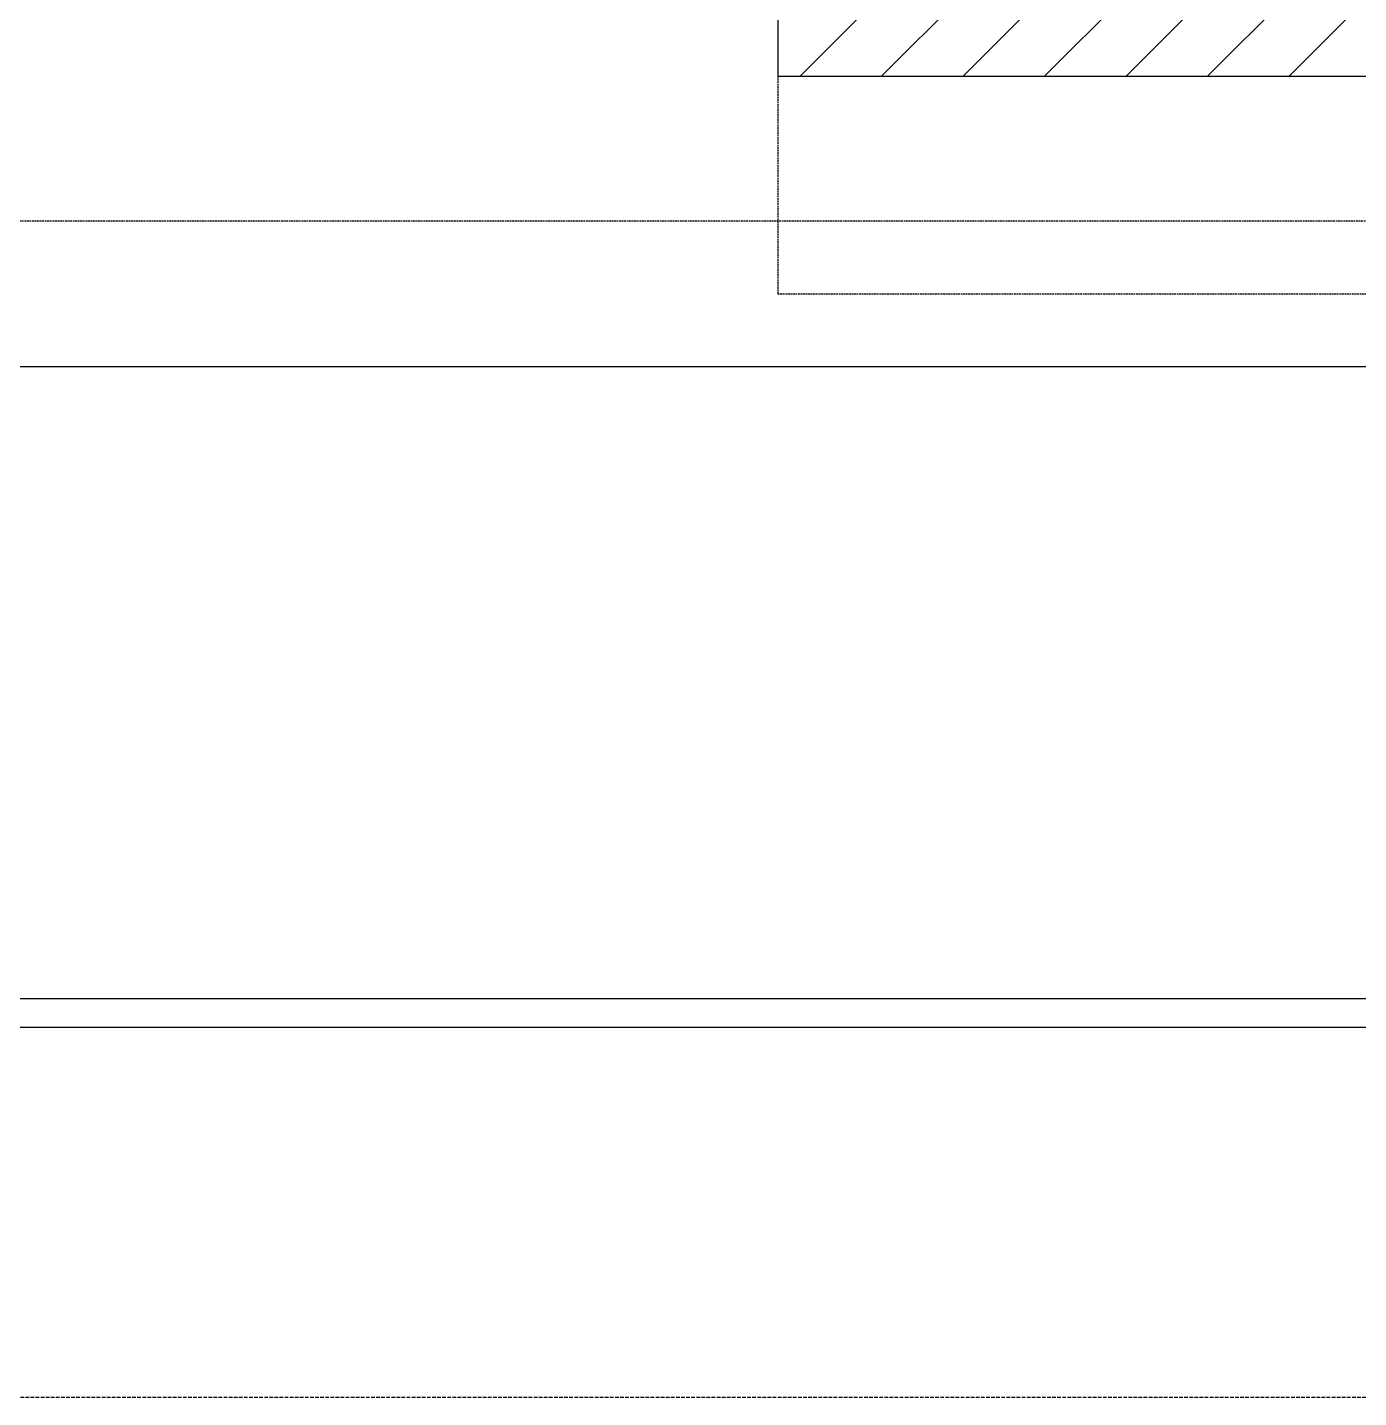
# Model space of a CAD drawing. Extents: x -1899985 to 1774885, y 556286 to 2175695.
# Drawn here: x -1731944 to -1730110, y 576187 to 578075 of the extents above; entities that cross this region are included whole.
import ezdxf

# ---------------------------------------------------------------- set-up
doc = ezdxf.new("R2010")
doc.units = 0
doc.header["$LTSCALE"] = 10
doc.header["$MEASUREMENT"] = 0
for name, pattern in [('20剖面图$0$__DASH', [0.35, 0.25, -0.1]), ('20剖面图$0$DASH', [0.35, 0.25, -0.1]), ('20剖面图$0$DOTE', [2.42, 2, -0.2, 0.02, -0.2])]:
    doc.linetypes.add(name, pattern=pattern)
for name, color, linetype in [('20剖面图$0$A-AXIS-DOTE', 14, '20剖面图$0$DOTE'), ('20剖面图$0$A-LIN-V', 9, 'Continuous'), ('20剖面图$0$A-SFCE', 30, 'Continuous'), ('20剖面图$0$FHSGH10105-主梁-04', 7, 'Continuous'), ('20剖面图$0$FHSGH10105-主梁-06', 7, 'Continuous'), ('A-LIN-V', 9, 'Continuous')]:
    doc.layers.add(name, color=color, linetype=linetype)

# ---------------------------------------------------------------- blocks, each defined once
blk = doc.blocks.new('20剖面图$0$G$C2C10B007')
at = {"layer": '20剖面图$0$A-LIN-V'}
h = blk.add_hatch(dxfattribs=at)
h.set_pattern_fill('ANSI31', color=252, scale=50)
h.set_pattern_definition([(45, (0, 400), (-56.1266, 56.1266), [])])
h.paths.add_polyline_path([(-150, 600), (-3050, 600), (-3050, 300), (3050, 300), (3050, 600), (150, 600), (150, 2100), (-150, 2100)])
blk.add_lwpolyline([(-150, 600), (-3050, 600), (-3050, 300), (3050, 300), (3050, 600), (150, 600), (150, 2100), (-150, 2100), (-150, 600)], dxfattribs=at)
at = {"layer": '20剖面图$0$A-SFCE', "linetype": '20剖面图$0$DASH'}
for p, q in [((-3050, 300), (-3050, 0)), ((-3050, 0), (3050, 0))]:
    blk.add_line(p, q, dxfattribs=at)
blk = doc.blocks.new('20剖面图$0$G$C845E5159')
at = {"layer": '20剖面图$0$A-LIN-V'}
blk.add_blockref('20剖面图$0$G$C2C10B007', (8250, -1550), dxfattribs=at)
blk = doc.blocks.new('20剖面图$0$3243243')
at = {"color": 6, "linetype": '20剖面图$0$DASH'}
blk.add_line((1570255.4, 577182.5), (1562425.4, 577182.5), dxfattribs=at)
at = {"layer": '20剖面图$0$FHSGH10105-主梁-04', "color": 4, "linetype": 'Continuous'}
blk.add_line((1562470.6, 576982.5), (1570255.4, 576982.5), dxfattribs=at)
at = {"layer": '20剖面图$0$FHSGH10105-主梁-06', "color": 4, "linetype": 'Continuous'}
for p, q in [((1562724.4, 576111.8), (1570255.4, 576111.8)), ((1562731.1, 576072.5), (1570255.4, 576072.5))]:
    blk.add_line(p, q, dxfattribs=at)
blk = doc.blocks.new('20剖面图$0$b234swerwr')
at = {"layer": '20剖面图$0$A-LIN-V'}
blk.add_blockref('20剖面图$0$3243243', (-3140460.8, 0), dxfattribs=at)
blk = doc.blocks.new('20剖面图')
at = {"layer": '20剖面图$0$A-AXIS-DOTE', "linetype": '20剖面图$0$__DASH', "ltscale": 2}
blk.add_line((-1670110.4, 576187.3), (-1772486.1, 576187.3), dxfattribs=at)
at = {"layer": '20剖面图$0$A-LIN-V'}
for name, p in [('20剖面图$0$G$C845E5159', (-1736110.4, 579257.5)), ('20剖面图$0$b234swerwr', (-157505, 625))]:
    blk.add_blockref(name, p, dxfattribs=at)

msp = doc.modelspace()

# ---------------------------------------------------------------- block references
at = {"layer": 'A-LIN-V'}
msp.add_blockref('20剖面图', (0, 0), dxfattribs=at)

doc.saveas('drawing.dxf')
